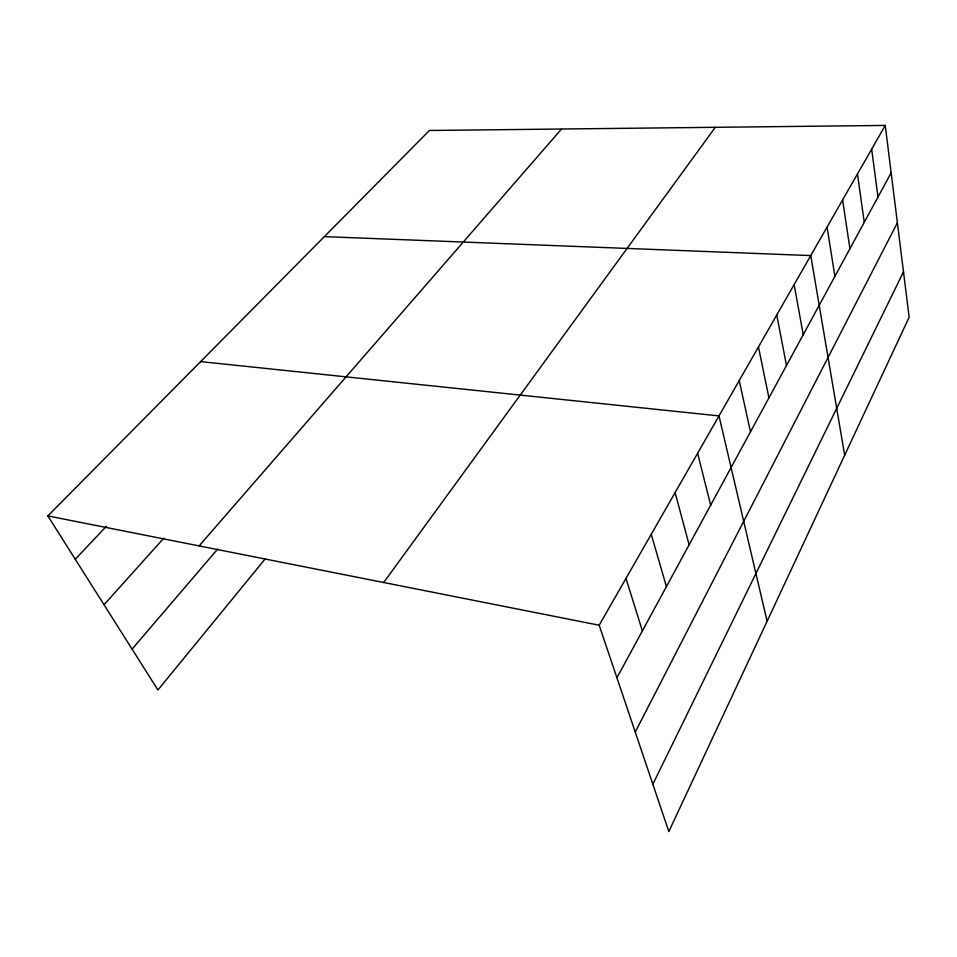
<?xml version="1.0" encoding="UTF-8"?>
<svg xmlns="http://www.w3.org/2000/svg" width="957" height="957" viewBox="0 0 957 957"><rect width="100%" height="100%" fill="white"/><g stroke="black" fill="none" stroke-linecap="round" stroke-linejoin="round"><path stroke-width="1.44" d="M652.853 784.226L903.492 271.812M635.245 732.057L897.379 222.766M616.918 677.771L891.158 172.786M885.249 125.427L909.15 317.222L668.835 831.573L599.178 625.232L885.249 125.427L429.43 130.487L47.85 515.919L157.929 689.985L265.436 558.601M383.685 582.514L715.31 127.317M132.09 649.121L217.67 549.067M199.104 545.909L561.532 129.016M104.026 604.74L163.659 538.301M75.256 559.259L106.191 526.482M324.351 236.63L810.758 255.591L844.66 455.233M200.611 361.614L718.994 415.912L767.107 621.237M47.85 515.919L599.178 625.232M625.986 578.411L642.374 630.89M651.25 534.281L666.407 586.629M675.092 492.616L689.136 544.772M697.641 453.223L710.668 505.129M739.235 380.539L750.479 431.822M758.47 346.948L768.926 397.873M776.749 314.997L786.487 365.538M794.166 284.576L803.222 334.711M827.063 227.108L834.911 276.358M842.615 199.929L849.924 248.724M857.46 173.983L864.267 222.299M871.66 149.172L878 197.01"/></g></svg>
